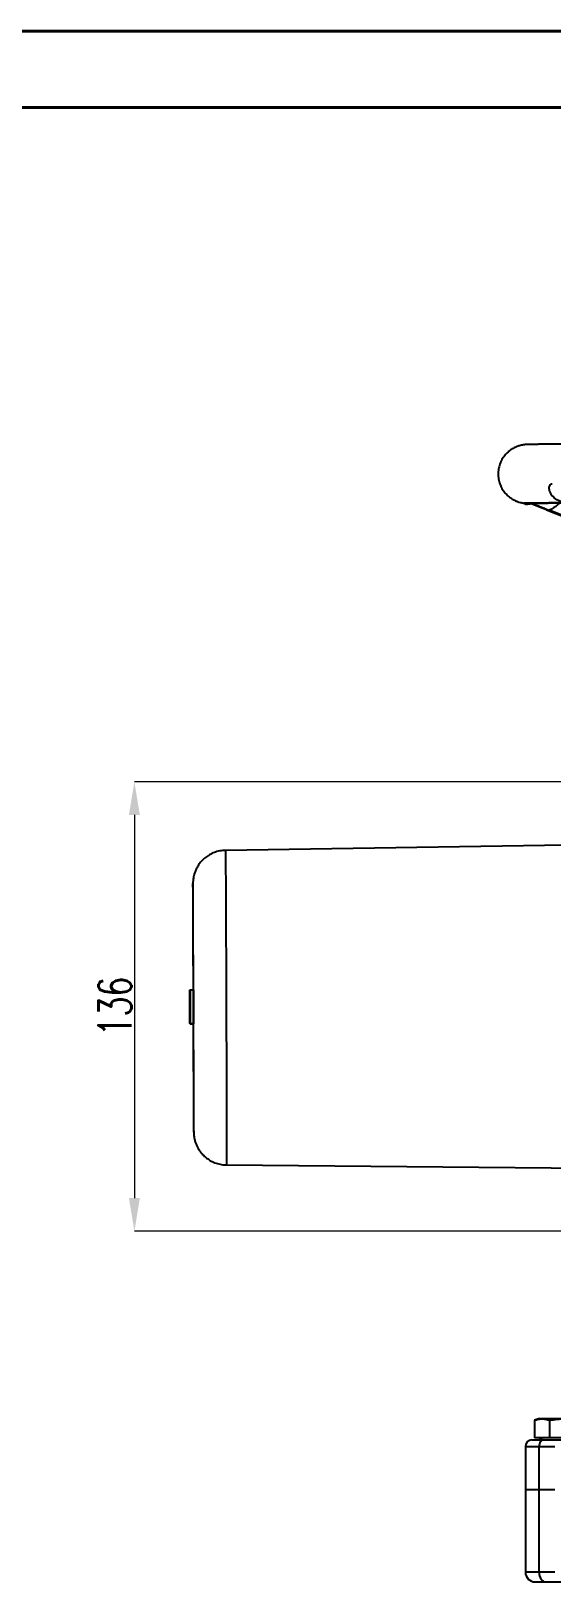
# Model space of a CAD drawing. Header units: millimetres. Extents: x 2301 to 4250, y 838 to 2217.
# Drawn here: x 3310.4 to 3468.1, y 1747 to 2216.6 of the extents above; entities that cross this region are included whole.
import ezdxf

# ---------------------------------------------------------------- set-up
doc = ezdxf.new("R2010")
doc.units = ezdxf.units.MM
for name, color, linetype, lineweight in [('AM_BOR', 7, 'Continuous', 50), ('标注', 3, 'Continuous', 13), ('粗实线', 7, 'Continuous', 40)]:
    doc.layers.add(name, color=color, linetype=linetype, lineweight=lineweight)
doc.styles.add('SLDTEXTSTYLE1', font='txt.shx', dxfattribs={"width": 0.7, "bigfont": 'gbcbig.shx'})
doc.dimstyles.new('SLDDIMSTYLE12$0', dxfattribs={"dimtxt": 12, "dimasz": 10, "dimexe": 0, "dimexo": 0.0625, "dimgap": 0.875, "dimtad": 1, "dimdec": 1, "dimlfac": 1.8, "dimrnd": 1e-09, "dimzin": 12, "dimdsep": 46, "dimtxsty": 'SLDTEXTSTYLE1', "dimcen": 0.09, "dimdle": 8.16, "dimclrd": 3, "dimclre": 3, "dimadec": 0, "dimazin": 3, "dimtfac": 1, "dimtdec": 1, "dimtofl": 0, "dimtmove": 0, "dimatfit": 3, "dimfxl": 0, "dimfrac": 2, "dimtolj": 1, "dimlwd": 5, "dimlwe": 5, "dimarcsym": 0})

# ---------------------------------------------------------------- blocks, each defined once
blk = doc.blocks.new('rA3')
at = {"layer": '粗实线'}
for p, q in [((753.38, 421.26), (333.38, 421.26)), ((748.38, 416.26), (358.38, 416.26))]:
    blk.add_line(p, q, dxfattribs=at)
blk = doc.blocks.new('*D50')
at = {"layer": 'Defpoints', "color": 0, "transparency": 16777216}
for p in [(3481.34, 1989.23), (3341.69, 1853.23), (3481.73, 1853.23)]:
    blk.add_point(p, dxfattribs=at)
at = {"layer": '标注', "color": 3, "lineweight": 5, "transparency": 16777216}
blk.add_line((3481.28, 1989.23), (3341.69, 1989.23), dxfattribs=at)
at = {"layer": '标注', "color": 3, "linetype": 'Continuous', "lineweight": 5, "transparency": 16777216}
for p, q in [((3341.69, 1979.23), (3341.69, 1863.23)), ((3481.67, 1853.23), (3341.69, 1853.23))]:
    blk.add_line(p, q, dxfattribs=at)
at = {"layer": '标注', "color": 3, "transparency": 16777216}
for points in [[(3340.02, 1979.23), (3343.35, 1979.23), (3341.69, 1989.23)], [(3340.02, 1863.23), (3343.35, 1863.23), (3341.69, 1853.23)]]:
    blk.add_solid(points, dxfattribs=at)
at = {"layer": '标注', "color": 0, "transparency": 16777216, "insert": (3335.81, 1921.23), "char_height": 10, "attachment_point": 5, "rotation": 90, "style": 'SLDTEXTSTYLE1'}
blk.add_mtext('\\A1;136', dxfattribs=at)

msp = doc.modelspace()

# ---------------------------------------------------------------- linework, layer by layer
at = {"color": 7, "linetype": 'Continuous', "lineweight": 25}
for p, q in [((3459.641, 2073.673), (3460.15, 2073.363)), ((3460.588, 2073.379), (3460.121, 2073.689)), ((3460.15, 2073.363), (3460.588, 2073.379)), ((3461.295, 2073.322), (3460.633, 2073.331)), ((3460.906, 2073.446), (3461.472, 2073.465)), ((3461.214, 2073.62), (3461.386, 2073.517)), ((3461.378, 2073.522), (3461.472, 2073.465)), ((3461.382, 2073.52), (3461.496, 2073.473)), ((3461.472, 2073.465), (3461.497, 2073.473)), ((3461.702, 2073.412), (3461.492, 2073.416)), ((3463.742, 2072.677), (3461.748, 2073.466)), ((3466.378, 2071.628), (3463.742, 2072.677)), ((3514.733, 2052.82), (3467.195, 2071.506)), ((3479.884, 1970.207), (3369.248, 1968.507)), ((3358.497, 1916.136), (3358.465, 1926.136)), ((3358.465, 1926.136), (3358.473, 1926.136)), ((3358.465, 1926.136), (3358.492, 1926.136)), ((3358.473, 1926.136), (3358.492, 1926.136)), ((3358.492, 1926.253), (3359.492, 1926.256)), ((3358.516, 1916.136), (3358.492, 1926.253)), ((3358.492, 1926.253), (3358.495, 1926.253)), ((3358.495, 1926.253), (3359.495, 1926.256)), ((3358.495, 1926.253), (3358.534, 1916.136)), ((3358.514, 1926.253), (3359.514, 1926.256)), ((3358.532, 1926.253), (3359.532, 1926.256)), ((3358.556, 1916.136), (3358.532, 1926.253)), ((3358.532, 1926.253), (3358.535, 1926.253)), ((3358.535, 1926.253), (3359.535, 1926.256)), ((3358.535, 1926.253), (3358.574, 1916.136)), ((3359.492, 1926.256), (3359.495, 1926.256)), ((3359.495, 1926.256), (3359.495, 1926.256)), ((3359.532, 1926.256), (3359.535, 1926.256)), ((3359.535, 1926.256), (3359.574, 1916.139)), ((3358.476, 1925.025), (3358.472, 1925.025)), ((3358.472, 1925.025), (3358.483, 1921.574)), ((3358.483, 1921.574), (3358.487, 1921.574)), ((3358.49, 1923.27), (3358.499, 1923.27)), ((3358.501, 1923.914), (3358.5, 1923.914)), ((3358.5, 1923.914), (3358.509, 1920.346)), ((3358.514, 1920.346), (3358.501, 1923.914)), ((3358.526, 1920.931), (3358.53, 1920.931)), ((3358.532, 1922.686), (3358.529, 1922.686)), ((3358.533, 1920.054), (3358.529, 1921.165)), ((3358.529, 1921.165), (3358.537, 1921.165)), ((3358.529, 1921.165), (3358.544, 1921.165)), ((3358.532, 1922.686), (3358.541, 1922.686)), ((3358.537, 1921.165), (3358.553, 1916.019)), ((3358.537, 1921.165), (3358.544, 1921.165)), ((3358.555, 1920.346), (3358.541, 1923.914)), ((3358.541, 1923.914), (3358.541, 1923.914)), ((3358.541, 1923.914), (3358.55, 1920.346)), ((3358.491, 1920.463), (3358.487, 1920.463)), ((3358.487, 1920.463), (3358.5, 1916.136)), ((3358.51, 1916.136), (3358.491, 1920.463)), ((3358.493, 1920.639), (3358.513, 1916.136)), ((3358.493, 1920.639), (3358.505, 1920.639)), ((3358.5, 1916.136), (3358.497, 1916.136)), ((3358.5, 1916.136), (3358.51, 1916.136)), ((3358.509, 1920.346), (3358.514, 1920.346)), ((3358.509, 1920.346), (3358.514, 1920.346)), ((3358.513, 1916.136), (3358.51, 1916.136)), ((3358.518, 1919.235), (3358.512, 1919.235)), ((3358.512, 1919.235), (3358.519, 1916.136)), ((3358.513, 1916.136), (3358.516, 1916.136)), ((3358.519, 1916.136), (3358.516, 1916.136)), ((3358.53, 1916.136), (3358.518, 1919.235)), ((3358.519, 1916.136), (3358.53, 1916.136)), ((3358.534, 1916.136), (3358.53, 1916.136)), ((3358.537, 1920.054), (3358.533, 1920.054)), ((3358.534, 1916.136), (3358.55, 1916.136)), ((3358.539, 1919.411), (3358.537, 1920.054)), ((3358.551, 1916.019), (3358.548, 1916.838)), ((3358.55, 1920.346), (3358.555, 1920.346)), ((3358.55, 1920.346), (3358.555, 1920.346)), ((3358.559, 1919.235), (3358.552, 1919.235)), ((3358.552, 1919.235), (3358.56, 1916.136)), ((3358.56, 1916.136), (3358.556, 1916.136)), ((3358.571, 1916.136), (3358.559, 1919.235)), ((3358.56, 1916.136), (3358.571, 1916.136)), ((3358.574, 1916.136), (3358.571, 1916.136)), ((3358.574, 1916.136), (3359.574, 1916.139)), ((3359.553, 1916.139), (3359.553, 1916.022)), ((3358.545, 1916.019), (3358.551, 1916.019)), ((3358.553, 1916.019), (3358.551, 1916.019)), ((3358.553, 1916.019), (3359.553, 1916.022)), ((3369.548, 1873.248), (3480.192, 1872.244)), ((3464.011, 1796.38), (3462.773, 1795.929)), ((3462.773, 1795.929), (3462.773, 1790.58)), ((3465.083, 1796.38), (3464.011, 1796.38)), ((3472.011, 1796.38), (3465.083, 1796.38)), ((3467.392, 1790.58), (3467.392, 1795.929)), ((3467.392, 1790.58), (3462.773, 1790.58)), ((3464.176, 1790.58), (3464.776, 1789.98)), ((3465.113, 1789.98), (3464.776, 1789.98)), ((3476.63, 1790.58), (3467.392, 1790.58)), ((3460.011, 1787.98), (3460.011, 1774.98)), ((3460.011, 1787.98), (3464.166, 1787.98)), ((3464.166, 1787.98), (3468.969, 1787.98)), ((3464.166, 1774.98), (3464.166, 1787.98)), ((3460.011, 1774.98), (3460.011, 1749.98)), ((3460.011, 1774.98), (3464.166, 1774.98)), ((3464.166, 1749.98), (3464.166, 1774.98)), ((3464.166, 1774.98), (3468.969, 1774.98)), ((3464.166, 1749.98), (3460.011, 1749.98)), ((3468.969, 1749.98), (3464.166, 1749.98))]:
    msp.add_line(p, q, dxfattribs=at)
at = {"color": 7, "linetype": 'Continuous', "lineweight": 25, "flags": 128}
for points in [[(3369.248, 1968.507), (3369.248, 1968.507), (3369.256, 1968.326), (3369.265, 1967.784), (3369.275, 1966.885), (3369.285, 1965.635), (3369.297, 1964.045), (3369.309, 1962.126), (3369.322, 1959.894), (3369.336, 1957.364), (3369.35, 1954.557), (3369.365, 1951.494), (3369.379, 1948.197), (3369.394, 1944.693), (3369.409, 1941.007), (3369.424, 1937.168), (3369.439, 1933.205), (3369.453, 1929.149), (3369.467, 1925.029), (3369.48, 1920.878)], [(3359.405, 1958.441), (3359.402, 1958.477), (3359.397, 1958.313)], [(3359.585, 1920.847), (3359.573, 1924.535), (3359.561, 1928.188), (3359.548, 1931.77), (3359.535, 1935.247), (3359.522, 1938.586), (3359.508, 1941.753), (3359.495, 1944.719), (3359.483, 1947.455), (3359.47, 1949.935), (3359.458, 1952.135), (3359.447, 1954.034), (3359.436, 1955.613), (3359.426, 1956.857), (3359.417, 1957.754), (3359.409, 1958.296), (3359.405, 1958.441)], [(3359.397, 1958.313), (3359.396, 1958.296), (3359.392, 1957.754), (3359.388, 1956.857), (3359.386, 1955.613), (3359.386, 1954.034), (3359.386, 1952.135), (3359.388, 1949.935), (3359.391, 1947.455), (3359.395, 1944.719), (3359.401, 1941.753), (3359.408, 1938.585), (3359.415, 1935.247), (3359.424, 1931.77), (3359.434, 1928.188), (3359.44, 1926.139)], [(3359.641, 1883.24), (3359.645, 1883.397), (3359.649, 1883.939), (3359.652, 1884.836), (3359.655, 1886.08), (3359.655, 1887.659), (3359.655, 1889.558), (3359.653, 1891.758), (3359.65, 1894.238), (3359.646, 1896.974), (3359.64, 1899.94), (3359.633, 1903.108), (3359.625, 1906.446), (3359.617, 1909.923), (3359.607, 1913.505), (3359.596, 1917.158), (3359.585, 1920.847)], [(3369.48, 1920.878), (3369.493, 1916.727), (3369.505, 1912.607), (3369.516, 1908.55), (3369.526, 1904.587), (3369.536, 1900.748), (3369.544, 1897.063), (3369.551, 1893.558), (3369.557, 1890.262), (3369.562, 1887.198), (3369.566, 1884.391), (3369.568, 1881.862), (3369.569, 1879.629), (3369.569, 1877.71), (3369.567, 1876.12), (3369.564, 1874.871), (3369.56, 1873.971), (3369.555, 1873.429), (3369.548, 1873.248), (3369.548, 1873.248)], [(3359.471, 1916.139), (3359.48, 1913.505), (3359.493, 1909.923), (3359.506, 1906.446), (3359.519, 1903.107), (3359.532, 1899.94), (3359.546, 1896.974), (3359.558, 1894.238), (3359.571, 1891.758), (3359.583, 1889.558), (3359.594, 1887.659), (3359.605, 1886.08), (3359.615, 1884.836), (3359.624, 1883.939), (3359.632, 1883.397), (3359.633, 1883.347)], [(3359.633, 1883.347), (3359.639, 1883.216), (3359.641, 1883.24)], [(3465.474, 1789.98), (3465.219, 1789.941), (3464.973, 1789.827), (3464.747, 1789.643), (3464.549, 1789.394), (3464.387, 1789.091), (3464.266, 1788.745), (3464.191, 1788.37), (3464.166, 1787.98)], [(3464.166, 1749.98), (3464.204, 1749.394), (3464.316, 1748.832), (3464.497, 1748.313), (3464.741, 1747.858), (3465.038, 1747.485), (3465.377, 1747.208), (3465.745, 1747.037), (3466.127, 1746.98)]]:
    msp.add_lwpolyline(points, dxfattribs=at)
at = {"color": 7, "linetype": 'Continuous', "lineweight": 25}
for centre, radius, start, end in [((3462.011, 1787.98), 2, 90, 180), ((3463.011, 1749.98), 3, 180, 270)]:
    msp.add_arc(centre, radius, start, end, dxfattribs=at)
for points, knots in [([(3733.27, 2092.361), (3732.639, 2092.361), (3731.077, 2092.363), (3728.26, 2092.364), (3724.869, 2092.364), (3721.2, 2092.363), (3717.273, 2092.361), (3713.094, 2092.358), (3708.673, 2092.353), (3704.019, 2092.348), (3699.143, 2092.341), (3694.055, 2092.334), (3688.766, 2092.325), (3683.289, 2092.315), (3677.635, 2092.304), (3671.817, 2092.292), (3665.847, 2092.279), (3659.739, 2092.265), (3653.506, 2092.25), (3647.163, 2092.234), (3640.723, 2092.217), (3634.2, 2092.2), (3627.609, 2092.182), (3620.964, 2092.162), (3614.28, 2092.143), (3607.572, 2092.122), (3600.855, 2092.101), (3594.144, 2092.08), (3587.453, 2092.057), (3580.797, 2092.035), (3574.191, 2092.012), (3567.649, 2091.988), (3561.187, 2091.964), (3554.818, 2091.94), (3548.556, 2091.916), (3542.415, 2091.892), (3536.41, 2091.867), (3530.552, 2091.842), (3524.856, 2091.818), (3519.333, 2091.793), (3513.996, 2091.769), (3508.857, 2091.744), (3503.926, 2091.72), (3499.216, 2091.696), (3494.735, 2091.673), (3490.495, 2091.65), (3486.504, 2091.627), (3482.772, 2091.605), (3479.305, 2091.583), (3476.113, 2091.562), (3473.201, 2091.541), (3470.575, 2091.521), (3468.242, 2091.502), (3466.205, 2091.484), (3464.468, 2091.466), (3463.03, 2091.449), (3461.893, 2091.432), (3461.02, 2091.415), (3460.587, 2091.404), (3460.164, 2091.382), (3459.828, 2091.355), (3459.408, 2091.304), (3458.89, 2091.216), (3458.176, 2091.044), (3457.291, 2090.74), (3456.285, 2090.257), (3455.236, 2089.566), (3454.215, 2088.654), (3453.29, 2087.514), (3452.539, 2086.177), (3452.019, 2084.697), (3451.758, 2083.085), (3451.799, 2081.439), (3452.141, 2079.856), (3452.714, 2078.451), (3453.462, 2077.237), (3454.334, 2076.217), (3455.279, 2075.39), (3456.25, 2074.751), (3457.191, 2074.288), (3458.037, 2073.982), (3458.743, 2073.799), (3459.271, 2073.7), (3459.567, 2073.659), (3459.664, 2073.649), (3459.683, 2073.647)], [0, 0, 0, 0, 0.0110684, 0.0273711, 0.0436679, 0.0599607, 0.0762506, 0.0925385, 0.1088249, 0.12511, 0.1413943, 0.1576779, 0.1739609, 0.1902435, 0.2065257, 0.2228075, 0.2390892, 0.2553706, 0.2716519, 0.287933, 0.304214, 0.320495, 0.3367758, 0.3530566, 0.3693373, 0.3856181, 0.4018988, 0.4181795, 0.4344602, 0.4507409, 0.4670217, 0.4833025, 0.4995834, 0.5158643, 0.5321454, 0.5484266, 0.5647079, 0.5809894, 0.5972711, 0.613553, 0.6298353, 0.6461179, 0.662401, 0.6786847, 0.694969, 0.7112543, 0.7275406, 0.7438285, 0.7601184, 0.7764109, 0.7927073, 0.8090091, 0.8253193, 0.8416426, 0.8579882, 0.874375, 0.8908477, 0.9075372, 0.9250134, 0.9304388, 0.9336287, 0.9354293, 0.9371416, 0.9389823, 0.9413668, 0.9441481, 0.9471667, 0.9505105, 0.9540906, 0.9578127, 0.9616135, 0.9654544, 0.9696284, 0.9735231, 0.9771757, 0.9806185, 0.9838633, 0.9869091, 0.9897422, 0.9923293, 0.9945963, 0.9964557, 0.998026, 0.9996193, 1, 1, 1, 1]), ([(3472.692, 2073.747), (3472.295, 2073.786), (3471.169, 2073.895), (3469.476, 2074.597), (3468.001, 2075.913), (3467.28, 2077.363), (3467.203, 2078.385), (3467.39, 2079.063), (3467.691, 2079.419), (3468.007, 2079.46), (3468.115, 2079.473)], [0, 0, 0, 0, 0.10046269, 0.28477297, 0.47069851, 0.63831063, 0.76809339, 0.83205533, 0.94289075, 1, 1, 1, 1]), ([(3460.121, 2073.689), (3459.996, 2073.686), (3459.786, 2073.68), (3459.683, 2073.675), (3459.641, 2073.673)], [0, 0, 0, 0, 0.5928905, 1, 1, 1, 1]), ([(3460.995, 2073.625), (3460.905, 2073.629), (3460.703, 2073.638), (3460.437, 2073.66), (3460.237, 2073.68), (3460.146, 2073.688), (3460.128, 2073.689), (3460.122, 2073.689)], [0, 0, 0, 0, 0.2157643, 0.4867513, 0.6829322, 0.8795299, 1, 1, 1, 1]), ([(3460.588, 2073.379), (3460.606, 2073.384), (3460.652, 2073.397), (3460.807, 2073.493), (3460.957, 2073.598), (3460.995, 2073.625)], [0, 0, 0, 0, 0.3322115, 0.831009, 1, 1, 1, 1]), ([(3472.692, 2073.747), (3471.532, 2073.738), (3469.208, 2073.72), (3466.58, 2073.697), (3464.528, 2073.676), (3462.991, 2073.658), (3461.77, 2073.641), (3461.253, 2073.63), (3460.995, 2073.625)], [0, 0, 0, 0, 0.1925819, 0.3859175, 0.538678, 0.6914384, 0.8457192, 1, 1, 1, 1]), ([(3461.214, 2073.62), (3461.41, 2073.624), (3462.025, 2073.637), (3463.754, 2073.66), (3466.498, 2073.689), (3469.582, 2073.716), (3471.783, 2073.732), (3472.885, 2073.741)], [0, 0, 0, 0, 0.1199161, 0.3761653, 0.6341936, 0.816777, 1, 1, 1, 1]), ([(3461.984, 2073.628), (3462.562, 2073.388), (3463.732, 2072.9), (3465.504, 2072.179), (3466.681, 2071.711), (3467.195, 2071.506)], [0, 0, 0, 0, 0.3541254, 0.7175532, 1, 1, 1, 1]), ([(3466.378, 2071.628), (3477.457, 2067.222), (3499.714, 2058.372), (3521.977, 2049.538), (3533.159, 2045.101)], [0, 0, 0, 0, 0.4977752, 1, 1, 1, 1]), ([(3470.359, 2073.721), (3470.169, 2073.516), (3469.29, 2072.56), (3468.117, 2071.97), (3467.195, 2071.506)], [0, 0, 0, 0, 0.2152211, 1, 1, 1, 1]), ([(3369.248, 1968.466), (3368.946, 1968.469), (3368.072, 1968.48), (3366.679, 1968.17), (3365.153, 1967.609), (3363.813, 1966.845), (3362.666, 1965.945), (3361.714, 1964.95), (3360.953, 1963.906), (3360.373, 1962.858), (3359.958, 1961.85), (3359.686, 1960.932), (3359.532, 1960.168), (3359.456, 1959.587), (3359.425, 1959.217), (3359.412, 1958.987), (3359.404, 1958.804), (3359.4, 1958.646), (3359.399, 1958.553), (3359.398, 1958.498)], [0, 0, 0, 0, 0.0508938, 0.1475375, 0.238723, 0.3251311, 0.407034, 0.4844393, 0.5571379, 0.624702, 0.6864357, 0.7411907, 0.7866196, 0.819348, 0.8438606, 0.8637943, 0.8900873, 0.9352414, 1, 1, 1, 1]), ([(3358.473, 1926.136), (3358.474, 1926.118), (3358.476, 1926.084), (3358.479, 1925.763), (3358.482, 1925.305), (3358.485, 1924.768), (3358.487, 1924.05), (3358.489, 1923.53), (3358.49, 1923.27)], [0, 0, 0, 0, 0.2503765, 0.5004055, 0.6255352, 0.7503101, 0.8750239, 1, 1, 1, 1]), ([(3358.522, 1920.814), (3358.521, 1921.334), (3358.517, 1922.373), (3358.513, 1923.891), (3358.511, 1925.246), (3358.511, 1926.131), (3358.513, 1926.212), (3358.514, 1926.253)], [0, 0, 0, 0, 0.1872508, 0.3741637, 0.5604995, 0.7798604, 1, 1, 1, 1]), ([(3358.514, 1926.253), (3358.515, 1926.219), (3358.517, 1926.152), (3358.522, 1925.337), (3358.528, 1924.076), (3358.531, 1923.149), (3358.532, 1922.686)], [0, 0, 0, 0, 0.2808609, 0.5601449, 0.7799227, 1, 1, 1, 1]), ([(3358.487, 1923.27), (3358.486, 1923.439), (3358.485, 1923.778), (3358.482, 1924.371), (3358.479, 1924.993), (3358.477, 1925.012), (3358.476, 1925.025)], [0, 0, 0, 0, 0.1252481, 0.2503991, 0.4992869, 1, 1, 1, 1]), ([(3358.487, 1921.574), (3358.488, 1921.622), (3358.489, 1921.682), (3358.489, 1922.092), (3358.489, 1922.415), (3358.488, 1922.829), (3358.487, 1923.123), (3358.487, 1923.27)], [0, 0, 0, 0, 0.4990981, 0.6244891, 0.7496019, 0.8746456, 1, 1, 1, 1]), ([(3358.49, 1923.27), (3358.491, 1922.864), (3358.494, 1922.05), (3358.495, 1921.052), (3358.494, 1920.796), (3358.493, 1920.639)], [0, 0, 0, 0, 0.2794583, 0.5590872, 1, 1, 1, 1]), ([(3358.517, 1925.142), (3358.516, 1925.091), (3358.515, 1925.016), (3358.516, 1924.39), (3358.518, 1923.569), (3358.521, 1922.371), (3358.524, 1921.411), (3358.526, 1920.931)], [0, 0, 0, 0, 0.2484927, 0.3735937, 0.4988061, 0.7490626, 1, 1, 1, 1]), ([(3358.529, 1922.686), (3358.528, 1923.051), (3358.525, 1923.78), (3358.522, 1924.677), (3358.519, 1925.093), (3358.518, 1925.125), (3358.517, 1925.142)], [0, 0, 0, 0, 0.2808145, 0.5590392, 0.7790826, 1, 1, 1, 1]), ([(3358.545, 1916.019), (3358.545, 1916.052), (3358.543, 1916.118), (3358.539, 1916.71), (3358.534, 1917.642), (3358.528, 1919.139), (3358.524, 1920.255), (3358.522, 1920.814)], [0, 0, 0, 0, 0.1869136, 0.3737692, 0.5603576, 0.7796615, 1, 1, 1, 1]), ([(3358.526, 1920.931), (3358.527, 1920.426), (3358.53, 1919.419), (3358.536, 1918.06), (3358.54, 1917.277), (3358.542, 1917.179), (3358.542, 1917.13)], [0, 0, 0, 0, 0.2813311, 0.5600527, 0.7801431, 1, 1, 1, 1]), ([(3358.542, 1917.13), (3358.543, 1917.152), (3358.544, 1917.196), (3358.544, 1917.723), (3358.542, 1918.568), (3358.54, 1919.129), (3358.539, 1919.411)], [0, 0, 0, 0, 0.2807685, 0.5595561, 0.7791584, 1, 1, 1, 1]), ([(3358.548, 1916.838), (3358.548, 1916.563), (3358.548, 1916.072), (3358.546, 1916.035), (3358.545, 1916.019)], [0, 0, 0, 0, 0.5576921, 1, 1, 1, 1]), ([(3359.636, 1883.144), (3359.636, 1883.133), (3359.637, 1883.056), (3359.641, 1882.946), (3359.653, 1882.679), (3359.68, 1882.303), (3359.743, 1881.755), (3359.893, 1880.936), (3360.238, 1879.727), (3360.893, 1878.294), (3361.84, 1876.921), (3362.939, 1875.771), (3364.187, 1874.813), (3365.629, 1874.033), (3367.208, 1873.511), (3368.537, 1873.249), (3369.323, 1873.278), (3369.549, 1873.287)], [0, 0, 0, 0, 0.0125786, 0.0877707, 0.1259208, 0.1510777, 0.1842509, 0.2276334, 0.296769, 0.400976, 0.4982141, 0.5832257, 0.6745915, 0.7687378, 0.8644715, 0.9610426, 1, 1, 1, 1]), ([(3462.773, 1795.929), (3463.155, 1796.068), (3463.538, 1796.182), (3464.308, 1796.338), (3464.694, 1796.38), (3465.083, 1796.38)], [0, 0, 0, 0, 0.5, 0.5, 1, 1, 1, 1]), ([(3465.083, 1796.38), (3465.471, 1796.38), (3465.858, 1796.338), (3466.627, 1796.182), (3467.01, 1796.068), (3467.392, 1795.929)], [0, 0, 0, 0, 0.5, 0.5, 1, 1, 1, 1]), ([(3467.392, 1795.929), (3468.156, 1796.068), (3468.922, 1796.182), (3470.461, 1796.338), (3471.234, 1796.38), (3472.011, 1796.38)], [0, 0, 0, 0, 0.5, 0.5, 1, 1, 1, 1]), ([(3462.011, 1789.98), (3462.012, 1789.98), (3462.013, 1789.98), (3462.028, 1789.98), (3462.05, 1789.98), (3462.082, 1789.98), (3462.124, 1789.98), (3462.174, 1789.98), (3462.284, 1789.98), (3462.501, 1789.98), (3462.9, 1789.98), (3463.405, 1789.98), (3463.908, 1789.98), (3464.354, 1789.98), (3464.706, 1789.98), (3465.078, 1789.98), (3465.342, 1789.98), (3465.474, 1789.98)], [0, 0, 0, 0, 0.0353739, 0.0706714, 0.1059249, 0.1411669, 0.1764302, 0.2117471, 0.2471501, 0.3735494, 0.5000096, 0.6264089, 0.7528692, 0.8147278, 0.8764195, 0.9381187, 1, 1, 1, 1]), ([(3465.474, 1789.98), (3465.569, 1789.98), (3465.76, 1789.98), (3466.038, 1789.98), (3466.311, 1789.98), (3466.578, 1789.98), (3466.839, 1789.98), (3467.094, 1789.98), (3467.553, 1789.98), (3468.183, 1789.98), (3468.925, 1789.98), (3469.575, 1789.98), (3470.037, 1789.98), (3470.356, 1789.98), (3470.569, 1789.98), (3470.759, 1789.98), (3470.864, 1789.98), (3470.917, 1789.98)], [0, 0, 0, 0, 0.0355348, 0.0710273, 0.1064952, 0.1419563, 0.1774283, 0.212929, 0.248476, 0.3742156, 0.5000052, 0.6257448, 0.7515345, 0.8136891, 0.8757548, 0.9378267, 1, 1, 1, 1])]:
    msp.add_open_spline(points, degree=3, knots=knots, dxfattribs=at)
for points in [[(3463.011, 1746.98), (3463.011, 1746.98), (3464.149, 1746.98), (3466.127, 1746.98)], [(3466.127, 1746.98), (3469.009, 1746.98), (3471.026, 1746.98), (3471.891, 1746.98)]]:
    msp.add_open_spline(points, degree=3, dxfattribs=at)

# ---------------------------------------------------------------- block references
at = {"layer": 'AM_BOR', "xscale": 4.640625, "yscale": 4.640625, "zscale": 4.640625}
msp.add_blockref('rA3', (754.108, 261.704), dxfattribs=at)

# ---------------------------------------------------------------- dimensions: what is measured, and where the dimension line sits
at = {"layer": '标注'}
dim = msp.add_linear_dim(base=(3341.687, 1853.231), p1=(3481.338, 1989.23), p2=(3481.734, 1853.231), angle=90, text='136', dimstyle='SLDDIMSTYLE12$0', override={"dimtxt": 10, "dimtdec": 3, "dimtzin": 0}, dxfattribs=at)
dim.commit()
dim.dimension.update_dxf_attribs({"geometry": '*D50', "text_midpoint": (3335.812, 1921.23)})

doc.saveas('drawing.dxf')
